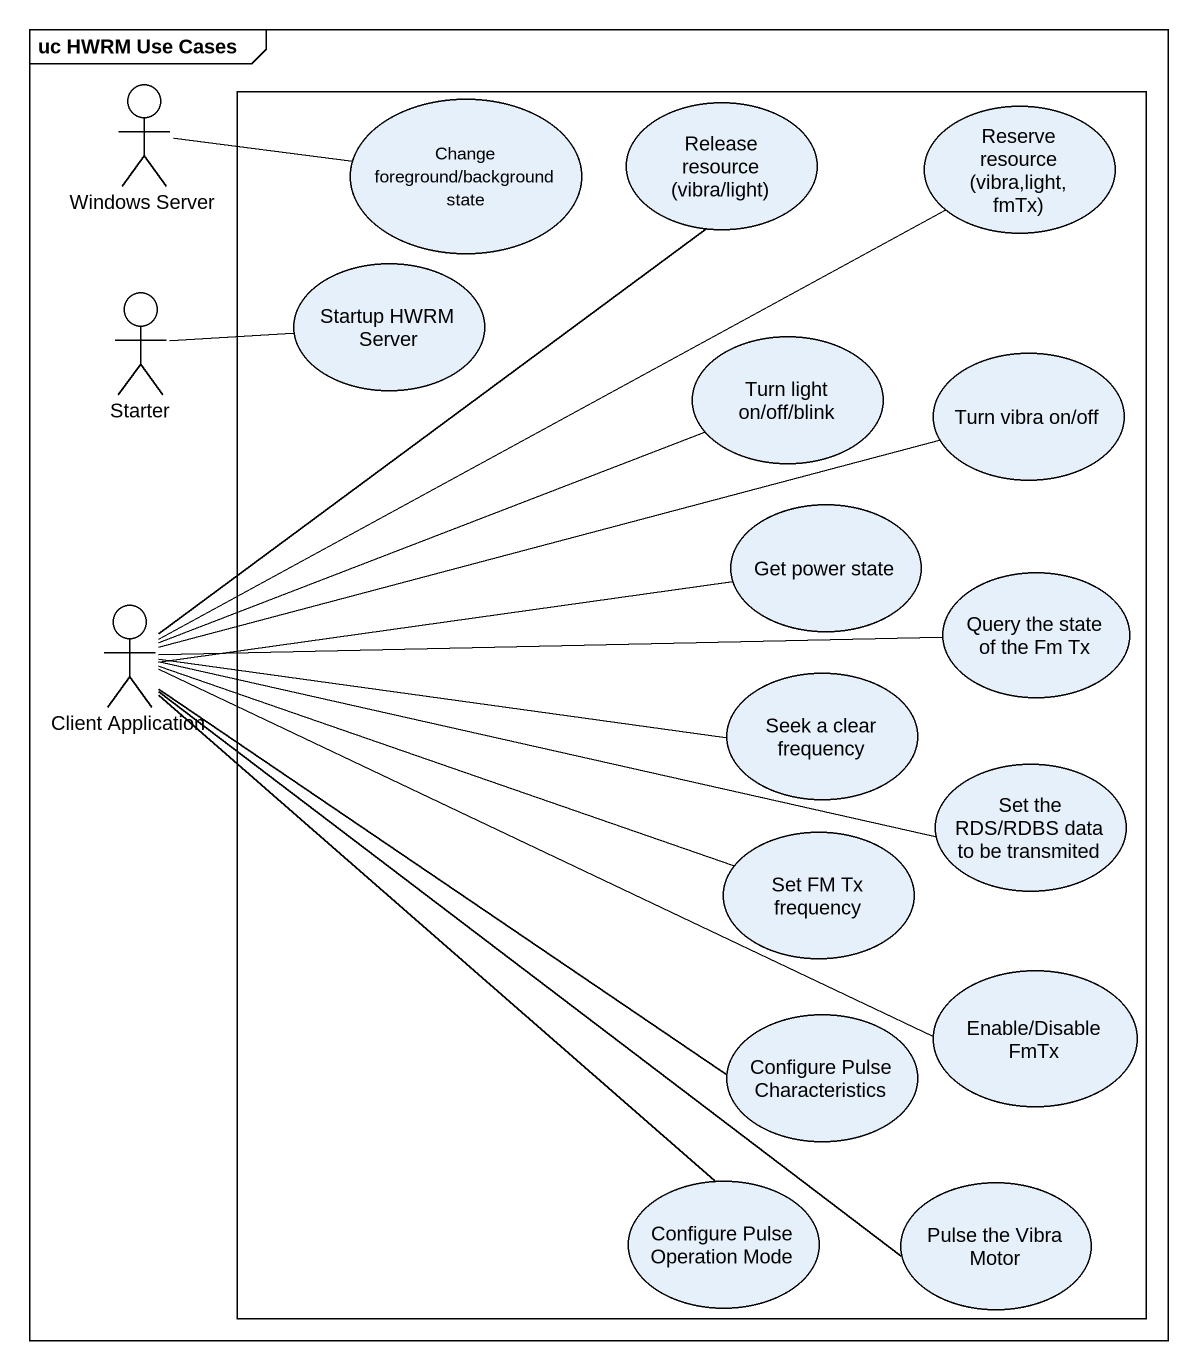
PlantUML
@startuml
mainframe uc HWRM Use Cases
actor "Windows Server" as Windows_Server
rectangle " " as rectangle1 {
  usecase "Change foreground/background state" as Change_foreground
  usecase "Release resource (vibra/light)" as Release_resource_vibra_light
  usecase "Reserve resource (vibra,light, fmTx)" as Reserve_resource_vibra
  usecase "Startup HWRM Server" as Startup_HWRM_Server
  usecase "Turn light on/off/blink" as Turn_light_on_off_blink
  usecase "Turn vibra on/off" as Turn_vibra_on_off
  usecase "Get power state" as Get_power_state
  usecase "Query the state of the Fm Tx" as Query_the_state_of_the_Fm_Tx
  usecase "Seek a clear frequency" as Seek_a_clear_frequency
  usecase "Set FM Tx frequency" as Set_FM_Tx_frequency
  usecase "Set the RDS/RDBS data to be transmited" as Set_the_RDS_RDBS_data_to_be
  usecase "Enable/Disable FmTx" as Enable_Disable_FmTx
  usecase "Configure Pulse Characteristics" as Configure_Pulse
  usecase "Configure Pulse Operation Mode" as Configure_Pulse_Operation
  usecase "Pulse the Vibra Motor" as Pulse_the_Vibra_Motor
}
actor Starter
actor "Client Application" as Client_Application
Windows_Server -right- Change_foreground
Starter -right- Startup_HWRM_Server
Get_power_state -left- Client_Application
Client_Application -up- Release_resource_vibra_light
Client_Application -right- Reserve_resource_vibra
Client_Application -right- Turn_light_on_off_blink
Client_Application -right- Turn_vibra_on_off
Client_Application -right- Query_the_state_of_the_Fm_Tx
Client_Application -right- Seek_a_clear_frequency
Client_Application -right- Set_FM_Tx_frequency
Client_Application -right- Set_the_RDS_RDBS_data_to_be
Client_Application -right- Enable_Disable_FmTx
Client_Application -right- Configure_Pulse
Client_Application -- Configure_Pulse_Operation
Client_Application -- Pulse_the_Vibra_Motor
@enduml
